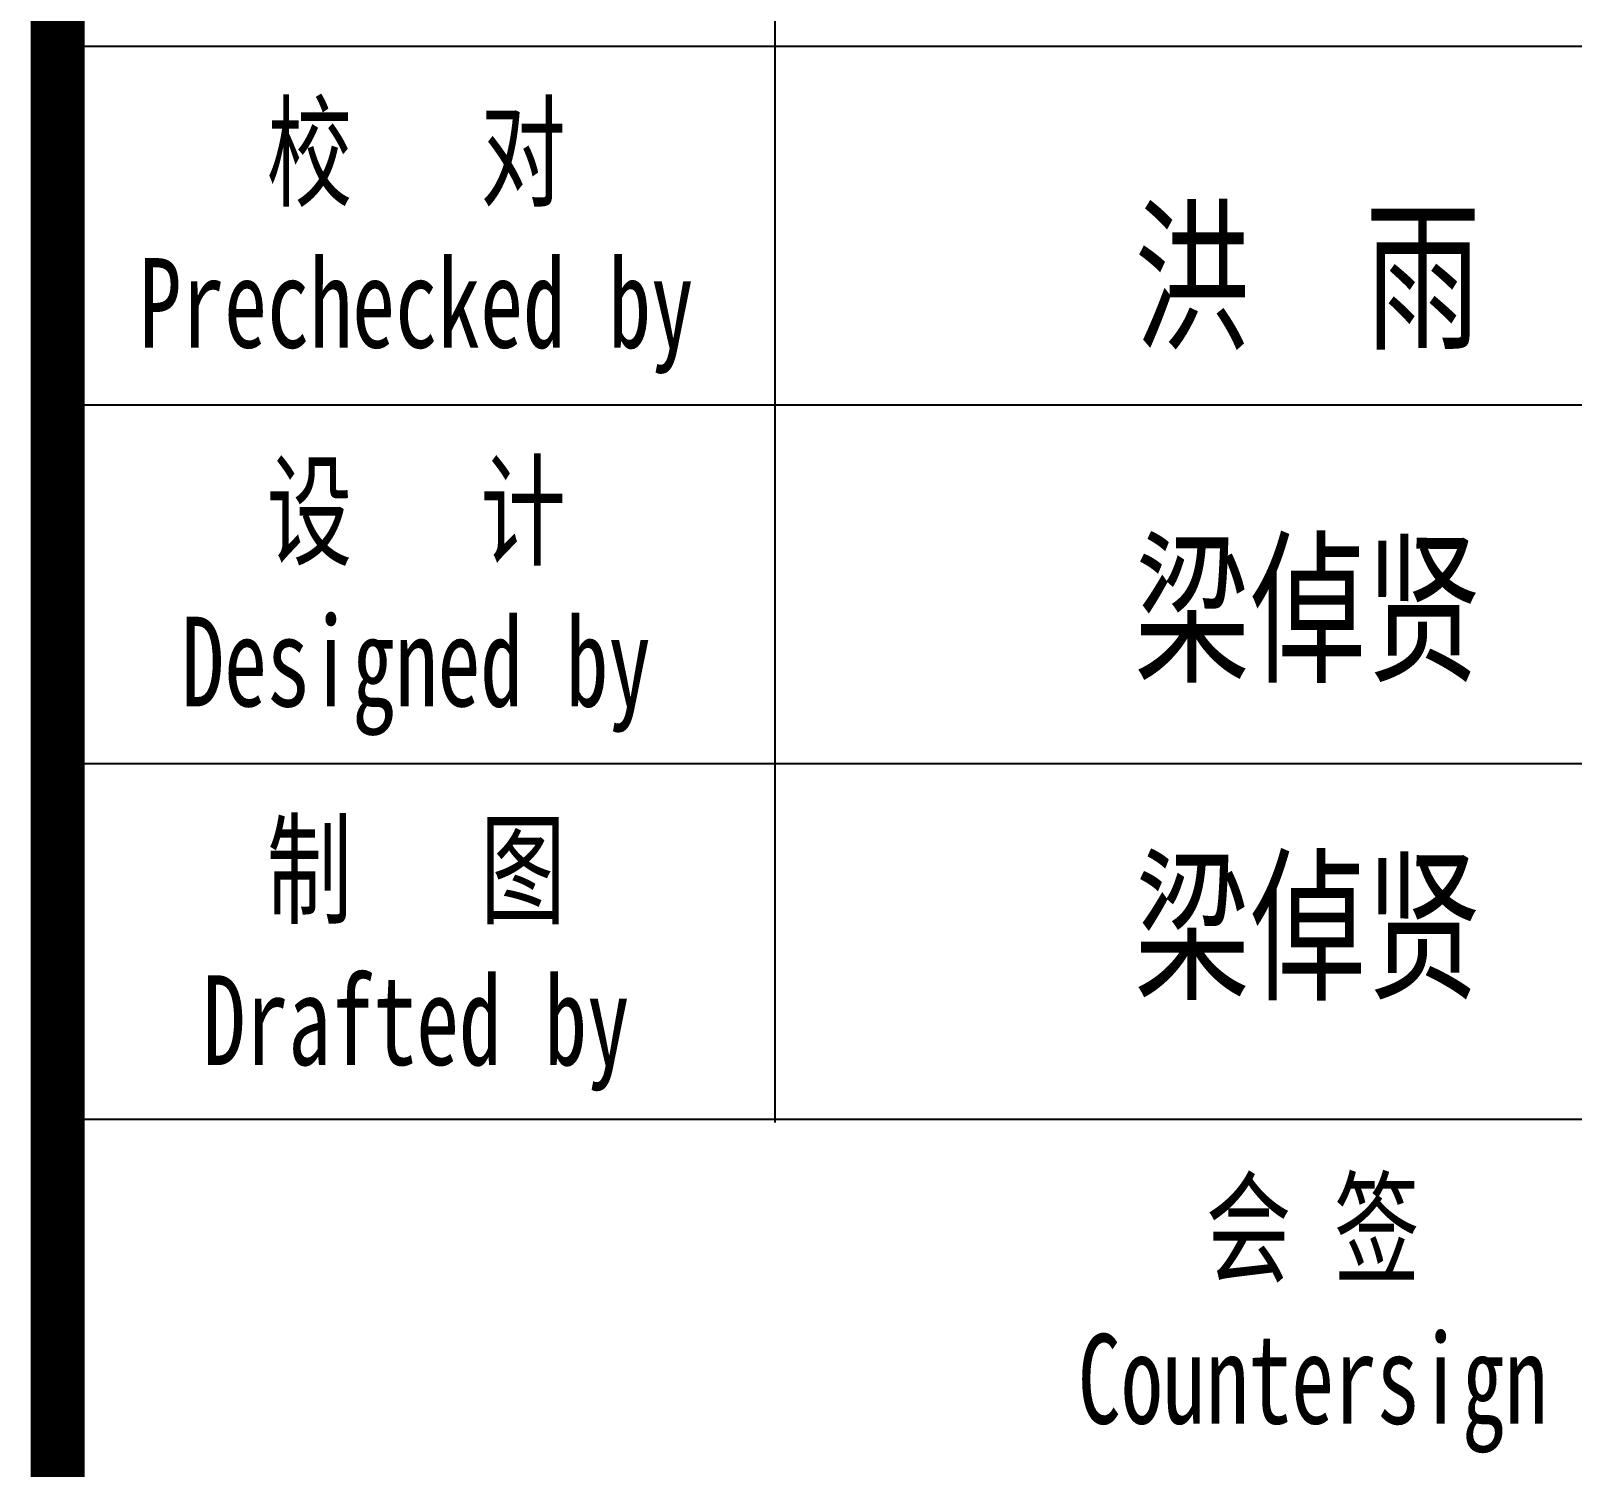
# Model space of a CAD drawing. Extents: x -89996 to 1006241, y -2176 to 440573.
# Drawn here: x 783123 to 785402, y 144031 to 146155 of the extents above; entities that cross this region are included whole.
import ezdxf
from ezdxf.enums import TextEntityAlignment as Align

# ---------------------------------------------------------------- set-up
doc = ezdxf.new("R2010")
doc.units = 0
doc.header["$LTSCALE"] = 1000
doc.header["$MEASUREMENT"] = 0
doc.layers.add('PUB_TEXT', color=7, linetype='Continuous')
doc.layers.add('PUB_TITLE', color=4, linetype='Continuous')
doc.styles.add('_gyy_title_ST', font='', dxfattribs={"width": 0.8})
doc.styles.get('_gyy_title_ST').set_extended_font_data('SimSun')

# ---------------------------------------------------------------- blocks, each defined once
blk = doc.blocks.new('A$C767023C3')
at = {"layer": 'PUB_TITLE'}
for p, q in [((-3535.4, -31747.5), (-3535.4, -36697)), ((0, -34575.8), (-4949.5, -34575.8)), ((0, -35282.8), (-4949.5, -35282.8)), ((0, -35989.9), (-4949.5, -35989.9))]:
    blk.add_line(p, q, dxfattribs=at)
at = {"layer": 'PUB_TITLE', "const_width": 106.1}
blk.add_lwpolyline([(-4949.5, 0), (0, 0), (0, -40585.9), (-4949.5, -40585.9)], close=True, dxfattribs=at)
at = {"layer": 'PUB_TITLE'}
blk.add_lwpolyline([(-4949.5, -31747.5), (0, -31747.5), (0, -36690.9), (-4949.5, -36690.9)], close=True, dxfattribs=at)
blk.add_lwpolyline([(0, -31747.5), (0, -36690.9), (-4949.5, -36690.9)], dxfattribs=at)
at = {"layer": 'PUB_TEXT', "color": 3, "style": '_gyy_title_ST', "width": 0.7}
for s, p in [('洪  雨', (-2826.4, -35148.3)), ('梁倬贤', (-2826.4, -35803.9)), ('梁倬贤', (-2826.4, -36429.6))]:
    blk.add_text(s, height=238.74, dxfattribs=at).set_placement(p)
at = {"layer": 'PUB_TITLE', "style": '_gyy_title_ST', "width": 0.7}
for s, height, p in [('校   对', 176.77, (-4242.4, -34872.7)), ('Prechecked by', 176.767, (-4242.4, -35169.7)), ('设   计', 176.77, (-4242.4, -35579.8)), ('Designed by', 176.767, (-4242.4, -35876.8)), ('制   图', 176.77, (-4242.4, -36286.9)), ('Drafted by', 176.77, (-4242.4, -36583.8)), ('会 签', 176.77, (-2474.7, -36993.9)), ('Countersign', 176.767, (-2474.7, -37290.9))]:
    blk.add_text(s, height=height, dxfattribs=at).set_placement(p, align=Align.CENTER)

msp = doc.modelspace()

# ---------------------------------------------------------------- block references
at = {"xscale": 0.75, "yscale": 0.75, "zscale": 0.75}
msp.add_blockref('A$C767023C3', (786874.57, 172063.4), dxfattribs=at)

doc.saveas('drawing.dxf')
